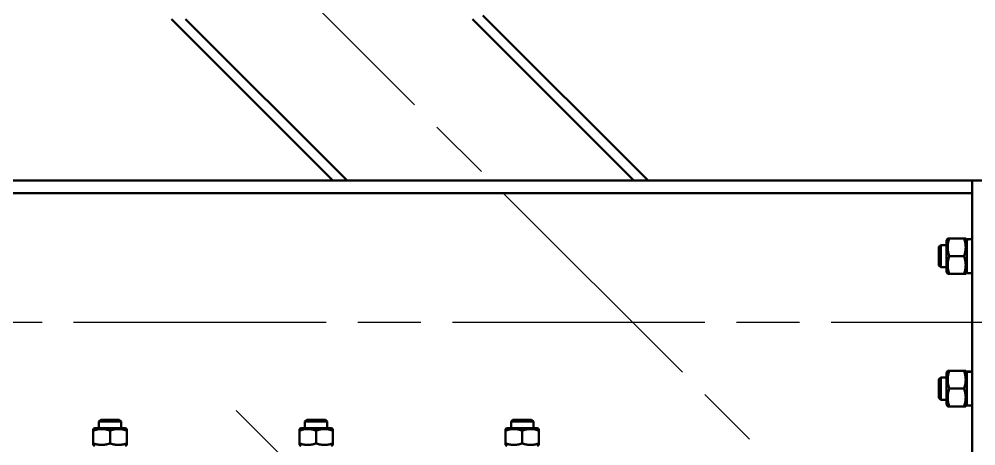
# Model space of a CAD drawing. Header units: millimetres. Extents: x 0 to 25230, y 0 to 17820.
# Drawn here: x 14417 to 15061, y 5788 to 6076 of the extents above; entities that cross this region are included whole.
import ezdxf

# ---------------------------------------------------------------- set-up
doc = ezdxf.new("R2010")
doc.units = ezdxf.units.MM
doc.header["$LTSCALE"] = 30
doc.linetypes.add('CHAIN', pattern=[0.7087, 0.4724, -0.0591, 0.1181, -0.0591])
doc.layers.add('Видимый контур (ГОСТ)', color=7, linetype='Continuous', lineweight=50)
doc.layers.add('Осевая линия (ГОСТ)', color=7, linetype='Continuous', lineweight=25)

msp = doc.modelspace()

# ---------------------------------------------------------------- linework, layer by layer
at = {"layer": 'Видимый контур (ГОСТ)'}
for p, q in [((14627.8916, 5966.8184), (14519.1416, 6075.5684)), ((14637.4375, 5966.8184), (14528.6875, 6075.5684)), ((14830.4777, 5966.8184), (14721.7277, 6075.5684)), ((14840.0236, 5966.8184), (14728.8473, 6077.9947)), ((15058.3042, 5966.8184), (10168.3042, 5966.8184)), ((15068.0542, 5966.8184), (15058.3042, 5966.8184)), ((15058.3042, 5775.5684), (15058.3042, 5966.8184)), ((15058.3042, 5958.1934), (10168.3042, 5958.1934)), ((15041.0542, 5926.6184), (15041.747, 5927.8184)), ((15041.0542, 5926.6184), (15041.0542, 5905.0184)), ((15041.747, 5927.8184), (15042.8188, 5927.8184)), ((15042.8188, 5927.8184), (15052.7895, 5927.8184)), ((15052.7895, 5927.8184), (15053.8613, 5927.8184)), ((15054.5542, 5926.6184), (15053.8613, 5927.8184)), ((15054.5542, 5927.2394), (15054.5542, 5927.2559)), ((15056.2436, 5927.2559), (15054.5542, 5927.2559)), ((15054.5542, 5927.0587), (15054.5542, 5927.2394)), ((15054.5542, 5904.3809), (15054.5542, 5927.0587)), ((15035.8042, 5922.0684), (15037.0542, 5923.3184)), ((15035.8042, 5909.5684), (15035.8042, 5922.0684)), ((15037.0542, 5923.3184), (15037.0542, 5908.3184)), ((15041.0542, 5923.3184), (15037.0542, 5923.3184)), ((15042.8188, 5915.8184), (15052.7895, 5915.8184)), ((15035.8042, 5909.5684), (15037.0542, 5908.3184)), ((15041.0542, 5908.3184), (15037.0542, 5908.3184)), ((15041.0542, 5905.0184), (15041.747, 5903.8184)), ((15042.8188, 5903.8184), (15041.747, 5903.8184)), ((15042.8188, 5903.8184), (15052.7895, 5903.8184)), ((15053.8613, 5903.8184), (15052.7895, 5903.8184)), ((15054.5542, 5905.0184), (15053.8613, 5903.8184)), ((15058.3042, 5904.3809), (15054.5542, 5904.3809)), ((15041.0542, 5837.3684), (15041.747, 5838.5684)), ((15041.0542, 5837.3684), (15041.0542, 5815.7684)), ((15041.747, 5838.5684), (15042.8188, 5838.5684)), ((15042.8188, 5838.5684), (15052.7895, 5838.5684)), ((15052.7895, 5838.5684), (15053.8613, 5838.5684)), ((15054.5542, 5837.3684), (15053.8613, 5838.5684)), ((15054.5542, 5837.9894), (15054.5542, 5838.0059)), ((15056.2436, 5838.0059), (15054.5542, 5838.0059)), ((15054.5542, 5837.8087), (15054.5542, 5837.9894)), ((15054.5542, 5815.1309), (15054.5542, 5837.8087)), ((15035.8042, 5832.8184), (15037.0542, 5834.0684)), ((15035.8042, 5820.3184), (15035.8042, 5832.8184)), ((15037.0542, 5834.0684), (15037.0542, 5819.0684)), ((15041.0542, 5834.0684), (15037.0542, 5834.0684)), ((15042.8188, 5826.5684), (15052.7895, 5826.5684)), ((15035.8042, 5820.3184), (15037.0542, 5819.0684)), ((15041.0542, 5819.0684), (15037.0542, 5819.0684)), ((15041.0542, 5815.7684), (15041.747, 5814.5684)), ((15042.8188, 5814.5684), (15041.747, 5814.5684)), ((15042.8188, 5814.5684), (15052.7895, 5814.5684)), ((15053.8613, 5814.5684), (15052.7895, 5814.5684)), ((15054.5542, 5815.7684), (15053.8613, 5814.5684)), ((15058.3042, 5815.1309), (15054.5542, 5815.1309)), ((14471.5542, 5805.5684), (14470.3042, 5804.3184)), ((14485.3042, 5804.3184), (14470.3042, 5804.3184)), ((14470.3042, 5799.9434), (14470.3042, 5804.3184)), ((14471.5542, 5805.5684), (14484.0542, 5805.5684)), ((14484.0542, 5805.5684), (14485.3042, 5804.3184)), ((14485.3042, 5799.9434), (14485.3042, 5804.3184)), ((14610.3042, 5805.5684), (14609.0542, 5804.3184)), ((14624.0542, 5804.3184), (14609.0542, 5804.3184)), ((14609.0542, 5799.9434), (14609.0542, 5804.3184)), ((14610.3042, 5805.5684), (14622.8042, 5805.5684)), ((14622.8042, 5805.5684), (14624.0542, 5804.3184)), ((14624.0542, 5799.9434), (14624.0542, 5804.3184)), ((14749.0542, 5805.5684), (14747.8042, 5804.3184)), ((14762.8042, 5804.3184), (14747.8042, 5804.3184)), ((14747.8042, 5799.9434), (14747.8042, 5804.3184)), ((14749.0542, 5805.5684), (14761.5542, 5805.5684)), ((14761.5542, 5805.5684), (14762.8042, 5804.3184)), ((14762.8042, 5799.9434), (14762.8042, 5804.3184)), ((14467.6792, 5799.9434), (14466.5542, 5799.2939)), ((14466.5542, 5798.2891), (14466.5542, 5799.2939)), ((14466.5542, 5798.2891), (14466.5542, 5789.5978)), ((14487.9292, 5799.9434), (14467.6792, 5799.9434)), ((14477.8042, 5798.2891), (14477.8042, 5789.5978)), ((14487.9292, 5799.9434), (14489.0542, 5799.2939)), ((14489.0542, 5799.2939), (14489.0542, 5798.2891)), ((14489.0542, 5798.2891), (14489.0542, 5789.5978)), ((14606.4292, 5799.9434), (14605.3042, 5799.2939)), ((14605.3042, 5798.2891), (14605.3042, 5799.2939)), ((14605.3042, 5798.2891), (14605.3042, 5789.5978)), ((14626.6792, 5799.9434), (14606.4292, 5799.9434)), ((14616.5542, 5798.2891), (14616.5542, 5789.5978)), ((14626.6792, 5799.9434), (14627.8042, 5799.2939)), ((14627.8042, 5799.2939), (14627.8042, 5798.2891)), ((14627.8042, 5798.2891), (14627.8042, 5789.5978)), ((14745.1792, 5799.9434), (14744.0542, 5799.2939)), ((14744.0542, 5798.2891), (14744.0542, 5799.2939)), ((14744.0542, 5798.2891), (14744.0542, 5789.5978)), ((14765.4292, 5799.9434), (14745.1792, 5799.9434)), ((14755.3042, 5798.2891), (14755.3042, 5789.5978)), ((14765.4292, 5799.9434), (14766.5542, 5799.2939)), ((14766.5542, 5799.2939), (14766.5542, 5798.2891)), ((14766.5542, 5798.2891), (14766.5542, 5789.5978)), ((14466.5542, 5788.593), (14466.5542, 5789.5978)), ((14467.6792, 5787.9434), (14466.5542, 5788.593)), ((14487.9292, 5787.9434), (14489.0542, 5788.593)), ((14489.0542, 5789.5978), (14489.0542, 5788.593)), ((14605.3042, 5788.593), (14605.3042, 5789.5978)), ((14606.4292, 5787.9434), (14605.3042, 5788.593)), ((14626.6792, 5787.9434), (14627.8042, 5788.593)), ((14627.8042, 5789.5978), (14627.8042, 5788.593)), ((14744.0542, 5788.593), (14744.0542, 5789.5978)), ((14745.1792, 5787.9434), (14744.0542, 5788.593)), ((14765.4292, 5787.9434), (14766.5542, 5788.593)), ((14766.5542, 5789.5978), (14766.5542, 5788.593))]:
    msp.add_line(p, q, dxfattribs=at)
for centre, start_param, end_param in [((15056.2436, 5915.8184), 1.50517547, 1.62458299), ((15060.3648, 5915.8184), 1.63641718, 1.75677485), ((15056.2436, 5826.5684), 1.50517547, 1.62458299), ((15060.3648, 5826.5684), 1.63641718, 1.75677485)]:
    msp.add_ellipse(centre, major_axis=(31.4243, 0), ratio=0.36397023, start_param=start_param, end_param=end_param, dxfattribs=at)
for points in [[(15042.8188, 5927.8184), (15040.8188, 5921.8184), (15042.8188, 5915.8184)], [(15052.7895, 5915.8184), (15054.7895, 5921.8184), (15052.7895, 5927.8184)], [(15042.8188, 5915.8184), (15040.8188, 5909.8184), (15042.8188, 5903.8184)], [(15052.7895, 5903.8184), (15054.7895, 5909.8184), (15052.7895, 5915.8184)], [(15042.8188, 5838.5684), (15040.8188, 5832.5684), (15042.8188, 5826.5684)], [(15052.7895, 5826.5684), (15054.7895, 5832.5684), (15052.7895, 5838.5684)], [(15042.8188, 5826.5684), (15040.8188, 5820.5684), (15042.8188, 5814.5684)], [(15052.7895, 5814.5684), (15054.7895, 5820.5684), (15052.7895, 5826.5684)], [(14477.8042, 5798.2891), (14472.1792, 5800.1641), (14466.5542, 5798.2891)], [(14489.0542, 5798.2891), (14483.4292, 5800.1641), (14477.8042, 5798.2891)], [(14616.5542, 5798.2891), (14610.9292, 5800.1641), (14605.3042, 5798.2891)], [(14627.8042, 5798.2891), (14622.1792, 5800.1641), (14616.5542, 5798.2891)], [(14755.3042, 5798.2891), (14749.6792, 5800.1641), (14744.0542, 5798.2891)], [(14766.5542, 5798.2891), (14760.9292, 5800.1641), (14755.3042, 5798.2891)], [(14466.5542, 5789.5978), (14472.1792, 5787.7228), (14477.8042, 5789.5978)], [(14477.8042, 5789.5978), (14483.4292, 5787.7228), (14489.0542, 5789.5978)], [(14605.3042, 5789.5978), (14610.9292, 5787.7228), (14616.5542, 5789.5978)], [(14616.5542, 5789.5978), (14622.1792, 5787.7228), (14627.8042, 5789.5978)], [(14744.0542, 5789.5978), (14749.6792, 5787.7228), (14755.3042, 5789.5978)], [(14755.3042, 5789.5978), (14760.9292, 5787.7228), (14766.5542, 5789.5978)]]:
    msp.add_rational_spline(points, [1, 1.15470053838, 1], degree=2, dxfattribs=at)
at = {"layer": 'Осевая линия (ГОСТ)', "linetype": 'CHAIN', "ltscale": 11.993792}
for p, q in [((15223.8372, 5476.9388), (14560.9246, 6139.8515)), ((15133.3042, 5871.1934), (10093.3042, 5871.1934)), ((15223.8372, 5150.6888), (14560.9246, 5813.6015))]:
    msp.add_line(p, q, dxfattribs=at)

doc.saveas('drawing.dxf')
